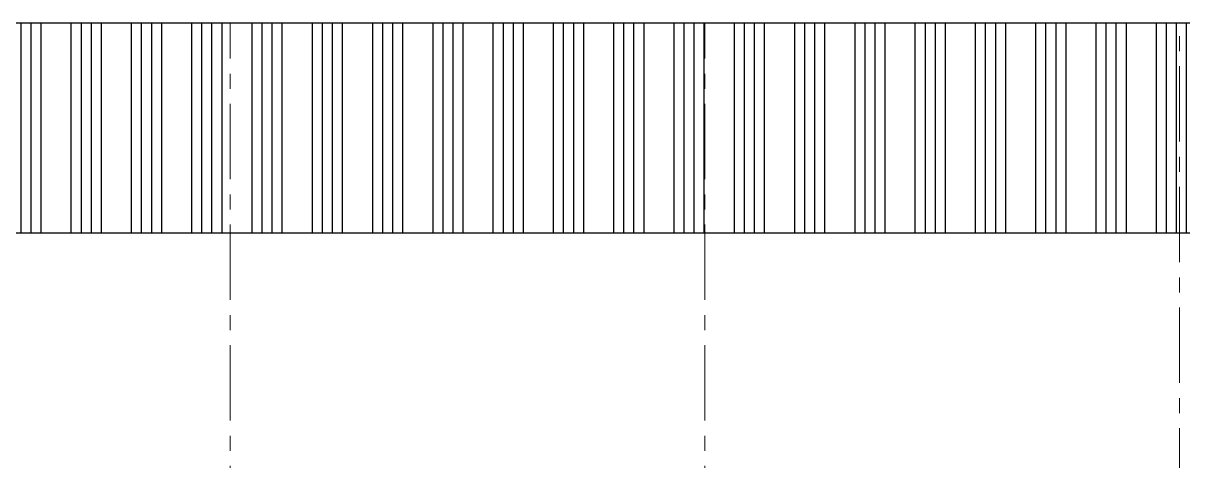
# Model space of a CAD drawing. Header units: millimetres. Extents: x 3220 to 226993, y 817 to 176024.
# Drawn here: x 154001 to 161330, y 166504 to 169268 of the extents above; entities that cross this region are included whole.
import ezdxf

# ---------------------------------------------------------------- set-up
doc = ezdxf.new("R2010")
doc.units = ezdxf.units.MM
doc.linetypes.add('AXES', pattern=[50.8, 31.75, -6.35, 6.35, -6.35])
doc.layers.add('Axe', color=1, linetype='AXES', lineweight=9)

# ---------------------------------------------------------------- blocks, each defined once
blk = doc.blocks.new('section 1-2')
h = blk.add_hatch()
h.set_pattern_fill('ANSI34', color=252, scale=20, angle=45)
h.paths.add_polyline_path([(-150, 32000), (0, 32000), (0, 33323.9), (-150, 33323.9)])
h.paths.add_polyline_path([(0, 33323.9), (0, 32000), (3000, 32000), (3000, 33323.9)])
h.paths.add_polyline_path([(6000, 32000), (6000, 33323.9), (3000, 33323.9), (3000, 32000)])
h.paths.add_polyline_path([(9000, 32000), (9000, 33323.9), (6000, 33323.9), (6000, 32000)])
h.paths.add_polyline_path([(9000, 33323.9), (9000, 32000), (24150, 32000), (24150, 33323.9)])
blk.add_lwpolyline([(-150, 32000), (24150, 32000), (24150, 33323.9), (-150, 33323.9)], close=True)
at = {"layer": 'Axe', "ltscale": 15}
for p, q in [((6000, -5000), (6000, 33323.9)), ((9000, -5000), (9000, 33323.9)), ((12000, -4000), (12000, 33323.9))]:
    blk.add_line(p, q, dxfattribs=at)

msp = doc.modelspace()

# ---------------------------------------------------------------- block references
msp.add_blockref('section 1-2', (149308.2, 135943.7))

doc.saveas('drawing.dxf')
